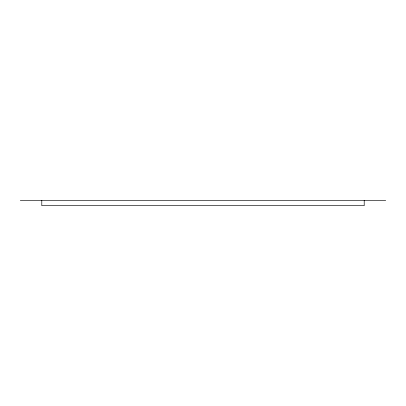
<?xml version="1.0" encoding="UTF-8"?>
<svg xmlns="http://www.w3.org/2000/svg" width="406" height="406" viewBox="0 0 406 406"><rect width="100%" height="100%" fill="white"/><g stroke="black" fill="none" stroke-linecap="round" stroke-linejoin="round"><path stroke-width="0.61" d="M20.3 200.315L385.7 200.315M364.207 200.315L364.207 205.685L41.793 205.685L41.793 200.315"/></g></svg>
